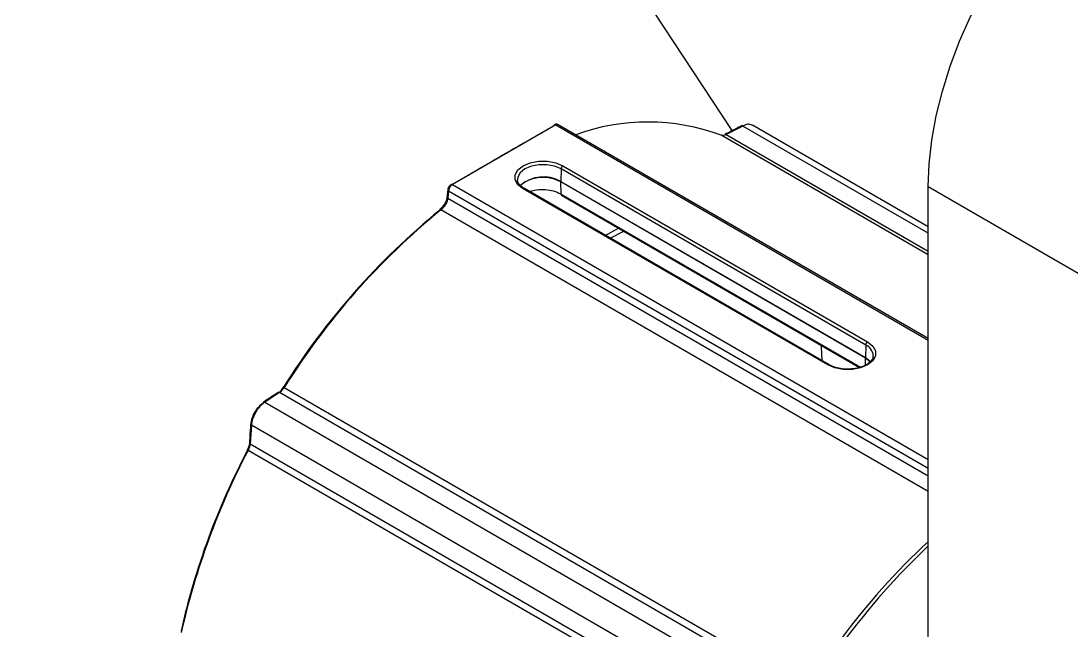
# Model space of a CAD drawing. Extents: x 2 to 136, y 1 to 99.
# Drawn here: x 93.03 to 99.03, y 14.8 to 18.28 of the extents above; entities that cross this region are included whole.
import ezdxf

# ---------------------------------------------------------------- set-up
doc = ezdxf.new("R2010")
doc.units = 0
doc.header["$MEASUREMENT"] = 0
doc.layers.add('OBJECT', color=7, linetype='CONTINUOUS')

msp = doc.modelspace()

# ---------------------------------------------------------------- linework, layer by layer
at = {"layer": 'OBJECT'}
for p, q in [((97.0962, 17.6577), (93.0317, 23.8225)), ((96.0873, 17.6899), (95.4971, 17.3492)), ((96.0873, 17.6899), (98.2168, 16.4605)), ((98.2168, 16.4707), (96.1021, 17.6914)), ((97.1564, 17.6839), (97.0621, 17.6356)), ((98.2168, 17.0718), (97.1564, 17.6839)), ((98.2168, 17.1086), (97.2125, 17.6884)), ((98.2168, 16.9482), (97.0323, 17.632)), ((97.0621, 17.6356), (98.2168, 16.969)), ((96.1177, 17.4387), (96.1161, 17.3667)), ((97.8593, 16.4333), (96.1177, 17.4387)), ((96.1283, 17.4568), (97.8699, 16.4513)), ((95.4971, 17.3492), (98.2168, 15.7791)), ((95.8688, 17.3776), (95.869, 17.3749)), ((96.1161, 17.3667), (97.8577, 16.3613)), ((97.8577, 16.3607), (96.1161, 17.3661)), ((96.1177, 17.2952), (96.1161, 17.3661)), ((95.4751, 17.3135), (95.4709, 17.2716)), ((95.4751, 17.3135), (98.2168, 15.7308)), ((95.9084, 17.3262), (95.8954, 17.3349)), ((97.6425, 16.3201), (95.9009, 17.3255)), ((97.65, 16.3208), (95.9084, 17.3262)), ((96.1177, 17.2952), (97.8298, 16.3068)), ((96.1208, 17.2887), (97.8242, 16.3053)), ((98.2168, 17.3386), (99.1007, 16.8284)), ((98.2168, 12.4402), (98.2168, 17.3386)), ((95.4666, 17.2785), (95.4666, 17.2789)), ((95.4709, 17.2716), (98.2168, 15.6864)), ((98.2168, 15.5967), (95.4314, 17.2047)), ((96.3989, 17.0431), (96.4771, 17.083)), ((97.8593, 16.4333), (97.8577, 16.3613)), ((97.8586, 16.3191), (97.8577, 16.3607)), ((94.5091, 16.1618), (94.4253, 16.1073)), ((97.279, 14.5627), (94.5091, 16.1618)), ((94.5365, 16.1912), (97.3076, 14.5915)), ((94.4253, 16.1073), (97.2925, 14.4521)), ((94.3483, 15.9753), (94.3413, 15.8694)), ((97.2183, 14.3185), (94.3483, 15.9753)), ((94.3413, 15.8694), (97.1113, 14.2703)), ((97.1008, 14.2323), (94.3297, 15.832))]:
    msp.add_line(p, q, dxfattribs=at)
at = {"layer": 'OBJECT', "flags": 128}
for points in [[(98.2168, 17.3386), (98.2219, 17.4687), (98.2371, 17.6036), (98.2623, 17.7421), (98.2974, 17.8831), (98.3419, 18.0252), (98.3956, 18.1674), (98.4579, 18.3084), (98.5283, 18.447), (98.6063, 18.582), (98.6911, 18.7123), (98.782, 18.8368), (98.8783, 18.9544), (98.9792, 19.064), (99.0837, 19.1648), (99.1911, 19.2559), (99.3002, 19.3365), (99.4104, 19.406)], [(96.0873, 17.6899), (96.0853, 17.6908), (96.0835, 17.6913), (96.0817, 17.6913), (96.0802, 17.6908), (96.0799, 17.6907), (96.0789, 17.6899), (96.0779, 17.6886), (96.0772, 17.6869), (96.0768, 17.6848)], [(95.9009, 17.3255), (95.8713, 17.349), (95.8558, 17.3766), (95.8558, 17.4056), (95.8713, 17.4333), (95.9009, 17.4568), (95.9416, 17.4738), (95.9894, 17.4828), (96.0397, 17.4828), (96.0876, 17.4738), (96.1283, 17.4568)], [(96.1177, 17.4387), (96.0808, 17.4542), (96.0374, 17.4623), (95.9918, 17.4623), (95.9484, 17.4542), (95.9115, 17.4387), (95.8847, 17.4174), (95.8706, 17.3924), (95.8688, 17.3776)], [(96.1161, 17.3661), (96.0797, 17.3813), (96.037, 17.3893), (95.9921, 17.3893), (95.9494, 17.3813), (95.9131, 17.3661), (95.8867, 17.3451), (95.8855, 17.3437)], [(95.4708, 17.3208), (95.4679, 17.2915), (95.4666, 17.2789)], [(96.3702, 17.0596), (96.4245, 17.0888), (96.447, 17.1003)], [(97.8699, 16.4513), (97.8995, 16.4279), (97.915, 16.4002), (97.915, 16.3712), (97.8995, 16.3436), (97.8699, 16.3201), (97.8292, 16.303), (97.7813, 16.294), (97.731, 16.294), (97.6832, 16.303), (97.6425, 16.3201)], [(97.6043, 16.4322), (97.6049, 16.4241), (97.6089, 16.3446)], [(97.8577, 16.3613), (97.8841, 16.3404), (97.8858, 16.3383)], [(97.8852, 16.3383), (97.8841, 16.3397), (97.8577, 16.3607)], [(94.5365, 16.1912), (94.5346, 16.1923), (94.5331, 16.1931), (94.5319, 16.1937), (94.5311, 16.194), (94.5308, 16.194), (94.5308, 16.1938), (94.5313, 16.1933), (94.5322, 16.1925)], [(94.3297, 15.832), (94.3278, 15.8331), (94.3264, 15.834), (94.3253, 15.8347), (94.3246, 15.8353), (94.3244, 15.8356), (94.3246, 15.8357), (94.3253, 15.8355), (94.3265, 15.8351)]]:
    msp.add_lwpolyline(points, dxfattribs=at)
at = {"layer": 'OBJECT'}
for centre, radius, start, end in [((96.6141, 16.4953), 1.2113, 69.80117, 109.9152), ((97.1521, 17.679), 0.00655, 48.92733, 112.54198), ((97.0577, 17.6302), 0.00698, 51.05985, 110.21804), ((96.1408, 17.4373), 0.0231, 122.67424, 176.45978), ((95.4927, 17.3432), 0.0074, 53.86704, 116.61063), ((96.0165, 17.1931), 0.2002, 60.18476, 130.86095), ((96.1302, 17.3664), 0.0141, 178.69957, 181.30043), ((95.4788, 17.3206), 0.00799, 177.48731, 242.62027), ((95.9053, 17.3197), 0.00721, 64.15733, 127.15209), ((96.1249, 17.2946), 0.00727, 175.48051, 235.23131), ((95.4748, 17.2788), 0.00818, 182.40197, 242.13039), ((98.014, 14.0154), 4.1064, 129.12913, 147.98321), ((98.036, 14.0031), 4.1273, 129.12912, 147.98322), ((95.4273, 17.202), 0.00478, 127.19801, 193.64023), ((95.427, 17.1994), 0.0069, 50.26618, 112.2556), ((97.8824, 16.4319), 0.0231, 122.67424, 176.45978), ((97.8316, 16.3685), 0.0705, 3.54562, 66.90508), ((97.6469, 16.3143), 0.0072, 63.6684, 127.19404), ((97.8718, 16.361), 0.0141, 178.69957, 181.30043), ((94.5047, 16.1552), 0.0079, 56.50013, 118.67057), ((94.4215, 16.1017), 0.00739, 125.95943, 180.83505), ((94.421, 16.1007), 0.00793, 56.63935, 118.58668), ((94.3511, 15.9814), 0.00718, 118.21808, 173.00105), ((94.3518, 15.9824), 0.00783, 180.82692, 243.71627), ((94.3447, 15.8764), 0.00782, 181.30528, 243.82544), ((98.0884, 13.8645), 4.2468, 152.35363, 167.26038), ((98.1107, 13.8514), 4.2684, 152.35363, 167.26037), ((101.0314, 12.2887), 4.1311, 132.94601, 143.4491), ((101.0692, 12.2649), 4.1554, 133.34871, 143.44126)]:
    msp.add_arc(centre, radius, start, end, dxfattribs=at)
for points, knots in [([(95.5434, 17.3777), (95.5594, 17.3871), (95.6873, 17.4625), (95.8648, 17.5651), (96.028, 17.6573), (96.0768, 17.6848)], [0, 0, 0, 0, 0.090851, 0.72793, 1, 1, 1, 1]), ([(96.1019, 17.6911), (96.1004, 17.692), (96.0968, 17.6941), (96.0901, 17.6942), (96.0842, 17.6931), (96.0811, 17.6911), (96.08, 17.6904)], [0, 0, 0, 0, 0.222627, 0.526681, 0.835403, 1, 1, 1, 1]), ([(96.1019, 17.6912), (96.1007, 17.6918), (96.0977, 17.6933), (96.0924, 17.6924), (96.0886, 17.6905), (96.0873, 17.6899)], [0, 0, 0, 0, 0.322771, 0.751763, 1, 1, 1, 1]), ([(97.1496, 17.685), (97.1275, 17.6738), (97.096, 17.6577), (97.0647, 17.6415), (97.0553, 17.6366)], [0, 0, 0, 0, 0.7000041, 1, 1, 1, 1]), ([(97.2119, 17.6873), (97.2074, 17.6897), (97.1967, 17.6956), (97.1764, 17.693), (97.1619, 17.6864), (97.1564, 17.6839)], [0, 0, 0, 0, 0.308736, 0.736533, 1, 1, 1, 1]), ([(97.0621, 17.6356), (97.0568, 17.6334), (97.0456, 17.6288), (97.0369, 17.6309), (97.0323, 17.632)], [0, 0, 0, 0, 0.473398, 1, 1, 1, 1]), ([(95.4896, 17.3495), (95.4882, 17.3487), (95.4838, 17.3464), (95.4778, 17.3393), (95.4724, 17.33), (95.4716, 17.3237), (95.4713, 17.3209)], [0, 0, 0, 0, 0.138381, 0.439574, 0.753493, 1, 1, 1, 1]), ([(95.4971, 17.3492), (95.4947, 17.3475), (95.49, 17.3442), (95.4835, 17.3364), (95.4785, 17.3275), (95.4758, 17.3196), (95.4753, 17.3151), (95.4751, 17.3135)], [0, 0, 0, 0, 0.218059, 0.436117, 0.654231, 0.872516, 1, 1, 1, 1]), ([(95.8954, 17.3349), (95.8952, 17.335), (95.8864, 17.3409), (95.8759, 17.3546), (95.8682, 17.368), (95.8693, 17.375), (95.8694, 17.3755)], [0, 0, 0, 0, 0.009167, 0.481319, 0.957008, 1, 1, 1, 1]), ([(95.9373, 17.3095), (95.9469, 17.3129), (95.9704, 17.3211), (96.0153, 17.3233), (96.0641, 17.3172), (96.0982, 17.3058), (96.1139, 17.2973), (96.1177, 17.2952)], [0, 0, 0, 0, 0.171835, 0.421169, 0.670837, 0.920298, 1, 1, 1, 1]), ([(95.4661, 17.2784), (95.4659, 17.2757), (95.4653, 17.2676), (95.4589, 17.2501), (95.4473, 17.23), (95.4345, 17.2141), (95.4266, 17.2082), (95.424, 17.2063)], [0, 0, 0, 0, 0.126762, 0.367097, 0.619906, 0.877147, 1, 1, 1, 1]), ([(95.4709, 17.2716), (95.4698, 17.2658), (95.4675, 17.2543), (95.4583, 17.2356), (95.446, 17.2179), (95.4363, 17.2091), (95.4314, 17.2047)], [0, 0, 0, 0, 0.249667, 0.499371, 0.748128, 1, 1, 1, 1]), ([(97.9009, 16.3727), (97.9007, 16.3679), (97.9004, 16.3569), (97.8876, 16.3385), (97.8636, 16.3198), (97.8294, 16.3053), (97.7895, 16.2963), (97.7612, 16.296), (97.7471, 16.2959)], [0, 0, 0, 0, 0.131191, 0.298408, 0.477141, 0.652151, 0.827102, 1, 1, 1, 1]), ([(97.7471, 16.2959), (97.7469, 16.2958), (97.7325, 16.2952), (97.7042, 16.3003), (97.6716, 16.3094), (97.6557, 16.3178), (97.65, 16.3208)], [0, 0, 0, 0, 0.006214, 0.395136, 0.782363, 1, 1, 1, 1]), ([(94.5009, 16.1621), (94.4813, 16.1494), (94.4533, 16.1313), (94.4255, 16.1131), (94.4172, 16.1076)], [0, 0, 0, 0, 0.700006, 1, 1, 1, 1]), ([(94.5058, 16.1627), (94.5089, 16.1651), (94.5185, 16.1726), (94.5267, 16.1845), (94.5322, 16.1925)], [0, 0, 0, 0, 0.326466, 1, 1, 1, 1]), ([(94.5365, 16.1912), (94.5325, 16.1856), (94.5246, 16.1743), (94.5147, 16.1656), (94.5096, 16.1621), (94.5091, 16.1618)], [0, 0, 0, 0, 0.471916, 0.943784, 1, 1, 1, 1]), ([(94.3477, 15.9877), (94.349, 15.9966), (94.3515, 16.0143), (94.3637, 16.0436), (94.3807, 16.0705), (94.3985, 16.0903), (94.4098, 16.0985), (94.4141, 16.1016)], [0, 0, 0, 0, 0.2168, 0.433617, 0.650078, 0.866405, 1, 1, 1, 1]), ([(94.4253, 16.1073), (94.4171, 16.1011), (94.4006, 16.0887), (94.378, 16.0598), (94.3605, 16.0272), (94.3508, 15.9978), (94.349, 15.9815), (94.3483, 15.9753)], [0, 0, 0, 0, 0.216872, 0.433758, 0.650331, 0.86677, 1, 1, 1, 1]), ([(94.344, 15.9822), (94.3423, 15.9576), (94.3398, 15.9223), (94.3377, 15.8868), (94.337, 15.8762)], [0, 0, 0, 0, 0.700006, 1, 1, 1, 1]), ([(94.3265, 15.8351), (94.3302, 15.843), (94.3363, 15.8556), (94.338, 15.8674), (94.3387, 15.8718)], [0, 0, 0, 0, 0.623283, 1, 1, 1, 1]), ([(94.3413, 15.8694), (94.3404, 15.8636), (94.3387, 15.8516), (94.3327, 15.8386), (94.3297, 15.832)], [0, 0, 0, 0, 0.487924, 1, 1, 1, 1])]:
    msp.add_open_spline(points, degree=3, knots=knots, dxfattribs=at)

doc.saveas('drawing.dxf')
